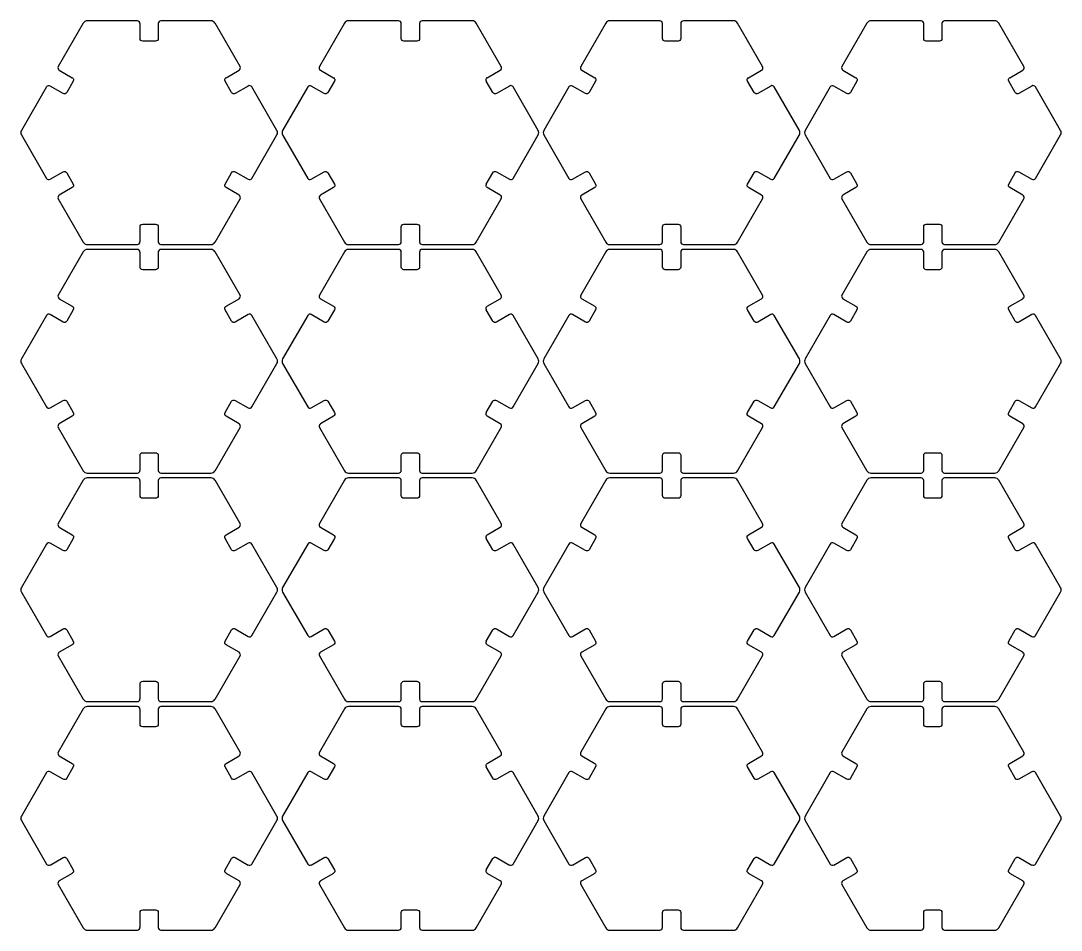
# Model space of a CAD drawing. Header units: millimetres. Extents: x -496 to 508, y 0 to 502.
# Drawn here: x -495.6 to -290.8, y 322.8 to 501.7 of the extents above; entities that cross this region are included whole.
import ezdxf

# ---------------------------------------------------------------- set-up
doc = ezdxf.new("R2010")
doc.units = ezdxf.units.MM
doc.layers.add('Default', color=18, linetype='Continuous', true_color=0x000000)

msp = doc.modelspace()

# ---------------------------------------------------------------- linework, layer by layer
at = {"layer": 'Default'}
for p, q in [((-472.63, 501.7), (-482.48, 501.7)), ((-458.13, 501.7), (-467.98, 501.7)), ((-421.21, 501.7), (-431.07, 501.7)), ((-406.71, 501.7), (-416.57, 501.7)), ((-369.8, 501.7), (-379.66, 501.7)), ((-355.3, 501.7), (-365.16, 501.7)), ((-318.39, 501.7), (-328.25, 501.7)), ((-303.89, 501.7), (-313.75, 501.7)), ((-483.26, 501.25), (-488.19, 492.72)), ((-472.1, 498.23), (-472.1, 501.18)), ((-468.5, 501.18), (-468.5, 498.23)), ((-452.42, 492.72), (-457.34, 501.25)), ((-431.85, 501.25), (-436.78, 492.72)), ((-420.69, 498.23), (-420.69, 501.18)), ((-417.09, 501.18), (-417.09, 498.23)), ((-401, 492.72), (-405.93, 501.25)), ((-380.44, 501.25), (-385.37, 492.72)), ((-369.28, 498.23), (-369.28, 501.18)), ((-365.68, 501.18), (-365.68, 498.23)), ((-349.59, 492.72), (-354.52, 501.25)), ((-329.03, 501.25), (-333.96, 492.72)), ((-317.87, 498.23), (-317.87, 501.18)), ((-314.27, 501.18), (-314.27, 498.23)), ((-298.18, 492.72), (-303.11, 501.25)), ((-469.03, 497.7), (-471.58, 497.7)), ((-417.61, 497.7), (-420.17, 497.7)), ((-366.2, 497.7), (-368.76, 497.7)), ((-314.79, 497.7), (-317.35, 497.7)), ((-488, 492), (-485.44, 490.52)), ((-455.17, 490.52), (-452.61, 492)), ((-436.59, 492), (-434.03, 490.52)), ((-403.75, 490.52), (-401.19, 492)), ((-385.18, 492), (-382.62, 490.52)), ((-352.34, 490.52), (-349.78, 492)), ((-333.77, 492), (-331.21, 490.52)), ((-300.93, 490.52), (-298.37, 492)), ((-485.25, 489.81), (-486.53, 487.6)), ((-454.08, 487.6), (-455.36, 489.81)), ((-433.84, 489.81), (-435.12, 487.6)), ((-402.67, 487.6), (-403.95, 489.81)), ((-382.43, 489.81), (-383.7, 487.6)), ((-351.26, 487.6), (-352.53, 489.81)), ((-331.01, 489.81), (-332.29, 487.6)), ((-299.84, 487.6), (-301.12, 489.81)), ((-490.51, 488.69), (-495.44, 480.16)), ((-487.24, 487.41), (-489.8, 488.88)), ((-450.81, 488.88), (-453.37, 487.41)), ((-445.17, 480.16), (-450.09, 488.69)), ((-439.1, 488.69), (-444.03, 480.16)), ((-435.83, 487.41), (-438.39, 488.88)), ((-399.39, 488.88), (-401.95, 487.41)), ((-393.75, 480.16), (-398.68, 488.69)), ((-387.69, 488.69), (-392.62, 480.16)), ((-384.42, 487.41), (-386.98, 488.88)), ((-347.98, 488.88), (-350.54, 487.41)), ((-342.34, 480.16), (-347.27, 488.69)), ((-336.28, 488.69), (-341.21, 480.16)), ((-333.01, 487.41), (-335.57, 488.88)), ((-296.57, 488.88), (-299.13, 487.41)), ((-290.93, 480.16), (-295.86, 488.69)), ((-495.44, 479.25), (-490.51, 470.72)), ((-450.09, 470.72), (-445.17, 479.25)), ((-444.03, 479.25), (-439.1, 470.72)), ((-398.68, 470.72), (-393.75, 479.25)), ((-392.62, 479.25), (-387.69, 470.72)), ((-347.27, 470.72), (-342.34, 479.25)), ((-341.21, 479.25), (-336.28, 470.72)), ((-295.86, 470.72), (-290.93, 479.25)), ((-489.8, 470.53), (-487.24, 472.01)), ((-486.53, 471.81), (-485.25, 469.6)), ((-455.36, 469.6), (-454.08, 471.81)), ((-453.37, 472.01), (-450.81, 470.53)), ((-438.39, 470.53), (-435.83, 472.01)), ((-435.12, 471.81), (-433.84, 469.6)), ((-403.95, 469.6), (-402.67, 471.81)), ((-401.95, 472.01), (-399.39, 470.53)), ((-386.98, 470.53), (-384.42, 472.01)), ((-383.7, 471.81), (-382.43, 469.6)), ((-352.53, 469.6), (-351.26, 471.81)), ((-350.54, 472.01), (-347.98, 470.53)), ((-335.57, 470.53), (-333.01, 472.01)), ((-332.29, 471.81), (-331.01, 469.6)), ((-301.12, 469.6), (-299.84, 471.81)), ((-299.13, 472.01), (-296.57, 470.53)), ((-485.44, 468.89), (-488, 467.41)), ((-452.61, 467.41), (-455.17, 468.89)), ((-434.03, 468.89), (-436.59, 467.41)), ((-401.19, 467.41), (-403.75, 468.89)), ((-382.62, 468.89), (-385.18, 467.41)), ((-349.78, 467.41), (-352.34, 468.89)), ((-331.21, 468.89), (-333.77, 467.41)), ((-298.37, 467.41), (-300.93, 468.89)), ((-488.19, 466.7), (-483.26, 458.16)), ((-457.34, 458.16), (-452.42, 466.7)), ((-436.78, 466.7), (-431.85, 458.16)), ((-405.93, 458.16), (-401, 466.7)), ((-385.37, 466.7), (-380.44, 458.16)), ((-354.52, 458.16), (-349.59, 466.7)), ((-333.96, 466.7), (-329.03, 458.16)), ((-303.11, 458.16), (-298.18, 466.7)), ((-472.1, 458.23), (-472.1, 461.19)), ((-471.58, 461.71), (-469.03, 461.71)), ((-468.5, 461.19), (-468.5, 458.23)), ((-420.69, 458.23), (-420.69, 461.19)), ((-420.17, 461.71), (-417.61, 461.71)), ((-417.09, 461.19), (-417.09, 458.23)), ((-369.28, 458.23), (-369.28, 461.19)), ((-368.76, 461.71), (-366.2, 461.71)), ((-365.68, 461.19), (-365.68, 458.23)), ((-317.87, 458.23), (-317.87, 461.19)), ((-317.35, 461.71), (-314.79, 461.71)), ((-314.27, 461.19), (-314.27, 458.23)), ((-482.48, 457.71), (-472.63, 457.71)), ((-472.63, 456.75), (-482.48, 456.75)), ((-467.98, 457.71), (-458.13, 457.71)), ((-458.13, 456.75), (-467.98, 456.75)), ((-431.07, 457.71), (-421.21, 457.71)), ((-421.21, 456.75), (-431.07, 456.75)), ((-416.57, 457.71), (-406.71, 457.71)), ((-406.71, 456.75), (-416.57, 456.75)), ((-379.66, 457.71), (-369.8, 457.71)), ((-369.8, 456.75), (-379.66, 456.75)), ((-365.16, 457.71), (-355.3, 457.71)), ((-355.3, 456.75), (-365.16, 456.75)), ((-328.25, 457.71), (-318.39, 457.71)), ((-318.39, 456.75), (-328.25, 456.75)), ((-313.75, 457.71), (-303.89, 457.71)), ((-303.89, 456.75), (-313.75, 456.75)), ((-483.26, 456.29), (-488.19, 447.76)), ((-472.1, 453.27), (-472.1, 456.22)), ((-468.5, 456.22), (-468.5, 453.27)), ((-452.42, 447.76), (-457.34, 456.29)), ((-431.85, 456.29), (-436.78, 447.76)), ((-420.69, 453.27), (-420.69, 456.22)), ((-417.09, 456.22), (-417.09, 453.27)), ((-401, 447.76), (-405.93, 456.29)), ((-380.44, 456.29), (-385.37, 447.76)), ((-369.28, 453.27), (-369.28, 456.22)), ((-365.68, 456.22), (-365.68, 453.27)), ((-349.59, 447.76), (-354.52, 456.29)), ((-329.03, 456.29), (-333.96, 447.76)), ((-317.87, 453.27), (-317.87, 456.22)), ((-314.27, 456.22), (-314.27, 453.27)), ((-298.18, 447.76), (-303.11, 456.29)), ((-469.03, 452.75), (-471.58, 452.75)), ((-417.61, 452.75), (-420.17, 452.75)), ((-366.2, 452.75), (-368.76, 452.75)), ((-314.79, 452.75), (-317.35, 452.75)), ((-488, 447.04), (-485.44, 445.57)), ((-455.17, 445.57), (-452.61, 447.04)), ((-436.59, 447.04), (-434.03, 445.57)), ((-403.75, 445.57), (-401.19, 447.04)), ((-385.18, 447.04), (-382.62, 445.57)), ((-352.34, 445.57), (-349.78, 447.04)), ((-333.77, 447.04), (-331.21, 445.57)), ((-300.93, 445.57), (-298.37, 447.04)), ((-485.25, 444.85), (-486.53, 442.64)), ((-454.08, 442.64), (-455.36, 444.85)), ((-433.84, 444.85), (-435.12, 442.64)), ((-402.67, 442.64), (-403.95, 444.85)), ((-382.43, 444.85), (-383.7, 442.64)), ((-351.26, 442.64), (-352.53, 444.85)), ((-331.01, 444.85), (-332.29, 442.64)), ((-299.84, 442.64), (-301.12, 444.85)), ((-490.51, 443.74), (-495.44, 435.2)), ((-487.24, 442.45), (-489.8, 443.93)), ((-450.81, 443.93), (-453.37, 442.45)), ((-445.17, 435.2), (-450.09, 443.74)), ((-439.1, 443.74), (-444.03, 435.2)), ((-435.83, 442.45), (-438.39, 443.93)), ((-399.39, 443.93), (-401.95, 442.45)), ((-393.75, 435.2), (-398.68, 443.74)), ((-387.69, 443.74), (-392.62, 435.2)), ((-384.42, 442.45), (-386.98, 443.93)), ((-347.98, 443.93), (-350.54, 442.45)), ((-342.34, 435.2), (-347.27, 443.74)), ((-336.28, 443.74), (-341.21, 435.2)), ((-333.01, 442.45), (-335.57, 443.93)), ((-296.57, 443.93), (-299.13, 442.45)), ((-290.93, 435.2), (-295.86, 443.74)), ((-495.44, 434.3), (-490.51, 425.76)), ((-450.09, 425.76), (-445.17, 434.3)), ((-444.03, 434.3), (-439.1, 425.76)), ((-398.68, 425.76), (-393.75, 434.3)), ((-392.62, 434.3), (-387.69, 425.76)), ((-347.27, 425.76), (-342.34, 434.3)), ((-341.21, 434.3), (-336.28, 425.76)), ((-295.86, 425.76), (-290.93, 434.3)), ((-489.8, 425.57), (-487.24, 427.05)), ((-486.53, 426.86), (-485.25, 424.64)), ((-455.36, 424.64), (-454.08, 426.86)), ((-453.37, 427.05), (-450.81, 425.57)), ((-438.39, 425.57), (-435.83, 427.05)), ((-435.12, 426.86), (-433.84, 424.64)), ((-403.95, 424.64), (-402.67, 426.86)), ((-401.95, 427.05), (-399.39, 425.57)), ((-386.98, 425.57), (-384.42, 427.05)), ((-383.7, 426.86), (-382.43, 424.64)), ((-352.53, 424.64), (-351.26, 426.86)), ((-350.54, 427.05), (-347.98, 425.57)), ((-335.57, 425.57), (-333.01, 427.05)), ((-332.29, 426.86), (-331.01, 424.64)), ((-301.12, 424.64), (-299.84, 426.86)), ((-299.13, 427.05), (-296.57, 425.57)), ((-485.44, 423.93), (-488, 422.45)), ((-452.61, 422.45), (-455.17, 423.93)), ((-434.03, 423.93), (-436.59, 422.45)), ((-401.19, 422.45), (-403.75, 423.93)), ((-382.62, 423.93), (-385.18, 422.45)), ((-349.78, 422.45), (-352.34, 423.93)), ((-331.21, 423.93), (-333.77, 422.45)), ((-298.37, 422.45), (-300.93, 423.93)), ((-488.19, 421.74), (-483.26, 413.2)), ((-457.34, 413.2), (-452.42, 421.74)), ((-436.78, 421.74), (-431.85, 413.2)), ((-405.93, 413.2), (-401, 421.74)), ((-385.37, 421.74), (-380.44, 413.2)), ((-354.52, 413.2), (-349.59, 421.74)), ((-333.96, 421.74), (-329.03, 413.2)), ((-303.11, 413.2), (-298.18, 421.74)), ((-472.1, 413.27), (-472.1, 416.23)), ((-471.58, 416.75), (-469.03, 416.75)), ((-468.5, 416.23), (-468.5, 413.27)), ((-420.69, 413.27), (-420.69, 416.23)), ((-420.17, 416.75), (-417.61, 416.75)), ((-417.09, 416.23), (-417.09, 413.27)), ((-369.28, 413.27), (-369.28, 416.23)), ((-368.76, 416.75), (-366.2, 416.75)), ((-365.68, 416.23), (-365.68, 413.27)), ((-317.87, 413.27), (-317.87, 416.23)), ((-317.35, 416.75), (-314.79, 416.75)), ((-314.27, 416.23), (-314.27, 413.27)), ((-482.48, 412.75), (-472.63, 412.75)), ((-472.63, 411.79), (-482.48, 411.79)), ((-467.98, 412.75), (-458.13, 412.75)), ((-458.13, 411.79), (-467.98, 411.79)), ((-431.07, 412.75), (-421.21, 412.75)), ((-421.21, 411.79), (-431.07, 411.79)), ((-416.57, 412.75), (-406.71, 412.75)), ((-406.71, 411.79), (-416.57, 411.79)), ((-379.66, 412.75), (-369.8, 412.75)), ((-369.8, 411.79), (-379.66, 411.79)), ((-365.16, 412.75), (-355.3, 412.75)), ((-355.3, 411.79), (-365.16, 411.79)), ((-328.25, 412.75), (-318.39, 412.75)), ((-318.39, 411.79), (-328.25, 411.79)), ((-313.75, 412.75), (-303.89, 412.75)), ((-303.89, 411.79), (-313.75, 411.79)), ((-483.26, 411.33), (-488.19, 402.8)), ((-472.1, 408.31), (-472.1, 411.27)), ((-468.5, 411.27), (-468.5, 408.31)), ((-452.42, 402.8), (-457.34, 411.33)), ((-431.85, 411.33), (-436.78, 402.8)), ((-420.69, 408.31), (-420.69, 411.27)), ((-417.09, 411.27), (-417.09, 408.31)), ((-401, 402.8), (-405.93, 411.33)), ((-380.44, 411.33), (-385.37, 402.8)), ((-369.28, 408.31), (-369.28, 411.27)), ((-365.68, 411.27), (-365.68, 408.31)), ((-349.59, 402.8), (-354.52, 411.33)), ((-329.03, 411.33), (-333.96, 402.8)), ((-317.87, 408.31), (-317.87, 411.27)), ((-314.27, 411.27), (-314.27, 408.31)), ((-298.18, 402.8), (-303.11, 411.33)), ((-469.03, 407.79), (-471.58, 407.79)), ((-417.61, 407.79), (-420.17, 407.79)), ((-366.2, 407.79), (-368.76, 407.79)), ((-314.79, 407.79), (-317.35, 407.79)), ((-488, 402.09), (-485.44, 400.61)), ((-455.17, 400.61), (-452.61, 402.09)), ((-436.59, 402.09), (-434.03, 400.61)), ((-403.75, 400.61), (-401.19, 402.09)), ((-385.18, 402.09), (-382.62, 400.61)), ((-352.34, 400.61), (-349.78, 402.09)), ((-333.77, 402.09), (-331.21, 400.61)), ((-300.93, 400.61), (-298.37, 402.09)), ((-485.25, 399.9), (-486.53, 397.68)), ((-454.08, 397.68), (-455.36, 399.9)), ((-433.84, 399.9), (-435.12, 397.68)), ((-402.67, 397.68), (-403.95, 399.9)), ((-382.43, 399.9), (-383.7, 397.68)), ((-351.26, 397.68), (-352.53, 399.9)), ((-331.01, 399.9), (-332.29, 397.68)), ((-299.84, 397.68), (-301.12, 399.9)), ((-490.51, 398.78), (-495.44, 390.24)), ((-487.24, 397.49), (-489.8, 398.97)), ((-450.81, 398.97), (-453.37, 397.49)), ((-445.17, 390.24), (-450.09, 398.78)), ((-439.1, 398.78), (-444.03, 390.24)), ((-435.83, 397.49), (-438.39, 398.97)), ((-399.39, 398.97), (-401.95, 397.49)), ((-393.75, 390.24), (-398.68, 398.78)), ((-387.69, 398.78), (-392.62, 390.24)), ((-384.42, 397.49), (-386.98, 398.97)), ((-347.98, 398.97), (-350.54, 397.49)), ((-342.34, 390.24), (-347.27, 398.78)), ((-336.28, 398.78), (-341.21, 390.24)), ((-333.01, 397.49), (-335.57, 398.97)), ((-296.57, 398.97), (-299.13, 397.49)), ((-290.93, 390.24), (-295.86, 398.78)), ((-495.44, 389.34), (-490.51, 380.8)), ((-450.09, 380.8), (-445.17, 389.34)), ((-444.03, 389.34), (-439.1, 380.8)), ((-398.68, 380.8), (-393.75, 389.34)), ((-392.62, 389.34), (-387.69, 380.8)), ((-347.27, 380.8), (-342.34, 389.34)), ((-341.21, 389.34), (-336.28, 380.8)), ((-295.86, 380.8), (-290.93, 389.34)), ((-489.8, 380.61), (-487.24, 382.09)), ((-486.53, 381.9), (-485.25, 379.68)), ((-455.36, 379.68), (-454.08, 381.9)), ((-453.37, 382.09), (-450.81, 380.61)), ((-438.39, 380.61), (-435.83, 382.09)), ((-435.12, 381.9), (-433.84, 379.68)), ((-403.95, 379.68), (-402.67, 381.9)), ((-401.95, 382.09), (-399.39, 380.61)), ((-386.98, 380.61), (-384.42, 382.09)), ((-383.7, 381.9), (-382.43, 379.68)), ((-352.53, 379.68), (-351.26, 381.9)), ((-350.54, 382.09), (-347.98, 380.61)), ((-335.57, 380.61), (-333.01, 382.09)), ((-332.29, 381.9), (-331.01, 379.68)), ((-301.12, 379.68), (-299.84, 381.9)), ((-299.13, 382.09), (-296.57, 380.61)), ((-485.44, 378.97), (-488, 377.49)), ((-452.61, 377.49), (-455.17, 378.97)), ((-434.03, 378.97), (-436.59, 377.49)), ((-401.19, 377.49), (-403.75, 378.97)), ((-382.62, 378.97), (-385.18, 377.49)), ((-349.78, 377.49), (-352.34, 378.97)), ((-331.21, 378.97), (-333.77, 377.49)), ((-298.37, 377.49), (-300.93, 378.97)), ((-488.19, 376.78), (-483.26, 368.25)), ((-457.34, 368.25), (-452.42, 376.78)), ((-436.78, 376.78), (-431.85, 368.25)), ((-405.93, 368.25), (-401, 376.78)), ((-385.37, 376.78), (-380.44, 368.25)), ((-354.52, 368.25), (-349.59, 376.78)), ((-333.96, 376.78), (-329.03, 368.25)), ((-303.11, 368.25), (-298.18, 376.78)), ((-472.1, 368.31), (-472.1, 371.27)), ((-471.58, 371.79), (-469.03, 371.79)), ((-468.5, 371.27), (-468.5, 368.31)), ((-420.69, 368.31), (-420.69, 371.27)), ((-420.17, 371.79), (-417.61, 371.79)), ((-417.09, 371.27), (-417.09, 368.31)), ((-369.28, 368.31), (-369.28, 371.27)), ((-368.76, 371.79), (-366.2, 371.79)), ((-365.68, 371.27), (-365.68, 368.31)), ((-317.87, 368.31), (-317.87, 371.27)), ((-317.35, 371.79), (-314.79, 371.79)), ((-314.27, 371.27), (-314.27, 368.31)), ((-482.48, 367.79), (-472.63, 367.79)), ((-472.63, 366.83), (-482.48, 366.83)), ((-467.98, 367.79), (-458.13, 367.79)), ((-458.13, 366.83), (-467.98, 366.83)), ((-431.07, 367.79), (-421.21, 367.79)), ((-421.21, 366.83), (-431.07, 366.83)), ((-416.57, 367.79), (-406.71, 367.79)), ((-406.71, 366.83), (-416.57, 366.83)), ((-379.66, 367.79), (-369.8, 367.79)), ((-369.8, 366.83), (-379.66, 366.83)), ((-365.16, 367.79), (-355.3, 367.79)), ((-355.3, 366.83), (-365.16, 366.83)), ((-328.25, 367.79), (-318.39, 367.79)), ((-318.39, 366.83), (-328.25, 366.83)), ((-313.75, 367.79), (-303.89, 367.79)), ((-303.89, 366.83), (-313.75, 366.83)), ((-483.26, 366.38), (-488.19, 357.84)), ((-472.1, 363.35), (-472.1, 366.31)), ((-468.5, 366.31), (-468.5, 363.35)), ((-452.42, 357.84), (-457.34, 366.38)), ((-431.85, 366.38), (-436.78, 357.84)), ((-420.69, 363.35), (-420.69, 366.31)), ((-417.09, 366.31), (-417.09, 363.35)), ((-401, 357.84), (-405.93, 366.38)), ((-380.44, 366.38), (-385.37, 357.84)), ((-369.28, 363.35), (-369.28, 366.31)), ((-365.68, 366.31), (-365.68, 363.35)), ((-349.59, 357.84), (-354.52, 366.38)), ((-329.03, 366.38), (-333.96, 357.84)), ((-317.87, 363.35), (-317.87, 366.31)), ((-314.27, 366.31), (-314.27, 363.35)), ((-298.18, 357.84), (-303.11, 366.38)), ((-469.03, 362.83), (-471.58, 362.83)), ((-417.61, 362.83), (-420.17, 362.83)), ((-366.2, 362.83), (-368.76, 362.83)), ((-314.79, 362.83), (-317.35, 362.83)), ((-488, 357.13), (-485.44, 355.65)), ((-455.17, 355.65), (-452.61, 357.13)), ((-436.59, 357.13), (-434.03, 355.65)), ((-403.75, 355.65), (-401.19, 357.13)), ((-385.18, 357.13), (-382.62, 355.65)), ((-352.34, 355.65), (-349.78, 357.13)), ((-333.77, 357.13), (-331.21, 355.65)), ((-300.93, 355.65), (-298.37, 357.13)), ((-485.25, 354.94), (-486.53, 352.72)), ((-454.08, 352.72), (-455.36, 354.94)), ((-433.84, 354.94), (-435.12, 352.72)), ((-402.67, 352.72), (-403.95, 354.94)), ((-382.43, 354.94), (-383.7, 352.72)), ((-351.26, 352.72), (-352.53, 354.94)), ((-331.01, 354.94), (-332.29, 352.72)), ((-299.84, 352.72), (-301.12, 354.94)), ((-490.51, 353.82), (-495.44, 345.28)), ((-487.24, 352.53), (-489.8, 354.01)), ((-450.81, 354.01), (-453.37, 352.53)), ((-445.17, 345.28), (-450.09, 353.82)), ((-439.1, 353.82), (-444.03, 345.28)), ((-435.83, 352.53), (-438.39, 354.01)), ((-399.39, 354.01), (-401.95, 352.53)), ((-393.75, 345.28), (-398.68, 353.82)), ((-387.69, 353.82), (-392.62, 345.28)), ((-384.42, 352.53), (-386.98, 354.01)), ((-347.98, 354.01), (-350.54, 352.53)), ((-342.34, 345.28), (-347.27, 353.82)), ((-336.28, 353.82), (-341.21, 345.28)), ((-333.01, 352.53), (-335.57, 354.01)), ((-296.57, 354.01), (-299.13, 352.53)), ((-290.93, 345.28), (-295.86, 353.82)), ((-495.44, 344.38), (-490.51, 335.84)), ((-450.09, 335.84), (-445.17, 344.38)), ((-444.03, 344.38), (-439.1, 335.84)), ((-398.68, 335.84), (-393.75, 344.38)), ((-392.62, 344.38), (-387.69, 335.84)), ((-347.27, 335.84), (-342.34, 344.38)), ((-341.21, 344.38), (-336.28, 335.84)), ((-295.86, 335.84), (-290.93, 344.38)), ((-489.8, 335.65), (-487.24, 337.13)), ((-486.53, 336.94), (-485.25, 334.73)), ((-455.36, 334.73), (-454.08, 336.94)), ((-453.37, 337.13), (-450.81, 335.65)), ((-438.39, 335.65), (-435.83, 337.13)), ((-435.12, 336.94), (-433.84, 334.73)), ((-403.95, 334.73), (-402.67, 336.94)), ((-401.95, 337.13), (-399.39, 335.65)), ((-386.98, 335.65), (-384.42, 337.13)), ((-383.7, 336.94), (-382.43, 334.73)), ((-352.53, 334.73), (-351.26, 336.94)), ((-350.54, 337.13), (-347.98, 335.65)), ((-335.57, 335.65), (-333.01, 337.13)), ((-332.29, 336.94), (-331.01, 334.73)), ((-301.12, 334.73), (-299.84, 336.94)), ((-299.13, 337.13), (-296.57, 335.65)), ((-485.44, 334.01), (-488, 332.54)), ((-452.61, 332.54), (-455.17, 334.01)), ((-434.03, 334.01), (-436.59, 332.54)), ((-401.19, 332.54), (-403.75, 334.01)), ((-382.62, 334.01), (-385.18, 332.54)), ((-349.78, 332.54), (-352.34, 334.01)), ((-331.21, 334.01), (-333.77, 332.54)), ((-298.37, 332.54), (-300.93, 334.01)), ((-488.19, 331.82), (-483.26, 323.29)), ((-457.34, 323.29), (-452.42, 331.82)), ((-436.78, 331.82), (-431.85, 323.29)), ((-405.93, 323.29), (-401, 331.82)), ((-385.37, 331.82), (-380.44, 323.29)), ((-354.52, 323.29), (-349.59, 331.82)), ((-333.96, 331.82), (-329.03, 323.29)), ((-303.11, 323.29), (-298.18, 331.82)), ((-472.1, 323.36), (-472.1, 326.31)), ((-471.58, 326.83), (-469.03, 326.83)), ((-468.5, 326.31), (-468.5, 323.36)), ((-420.69, 323.36), (-420.69, 326.31)), ((-420.17, 326.83), (-417.61, 326.83)), ((-417.09, 326.31), (-417.09, 323.36)), ((-369.28, 323.36), (-369.28, 326.31)), ((-368.76, 326.83), (-366.2, 326.83)), ((-365.68, 326.31), (-365.68, 323.36)), ((-317.87, 323.36), (-317.87, 326.31)), ((-317.35, 326.83), (-314.79, 326.83)), ((-314.27, 326.31), (-314.27, 323.36)), ((-482.48, 322.83), (-472.63, 322.83)), ((-467.98, 322.83), (-458.13, 322.83)), ((-431.07, 322.83), (-421.21, 322.83)), ((-416.57, 322.83), (-406.71, 322.83)), ((-379.66, 322.83), (-369.8, 322.83)), ((-365.16, 322.83), (-355.3, 322.83)), ((-328.25, 322.83), (-318.39, 322.83)), ((-313.75, 322.83), (-303.89, 322.83))]:
    msp.add_line(p, q, dxfattribs=at)
for centre, radius, start, end in [((-482.48, 500.8), 0.904, 90, 150), ((-472.63, 501.18), 0.522, 0, 90), ((-467.98, 501.18), 0.522, 90, 180), ((-458.13, 500.8), 0.904, 30, 90), ((-431.07, 500.8), 0.904, 90, 150), ((-421.21, 501.18), 0.522, 0, 90), ((-416.57, 501.18), 0.522, 90, 180), ((-406.71, 500.8), 0.904, 30, 90), ((-379.66, 500.8), 0.904, 90, 150), ((-369.8, 501.18), 0.522, 0, 90), ((-365.16, 501.18), 0.522, 90, 180), ((-355.3, 500.8), 0.904, 30, 90), ((-328.25, 500.8), 0.904, 90, 150), ((-318.39, 501.18), 0.522, 0, 90), ((-313.75, 501.18), 0.522, 90, 180), ((-303.89, 500.8), 0.904, 30, 90), ((-487.74, 492.45), 0.522, 150, 240), ((-452.87, 492.45), 0.522, 300, 30), ((-436.33, 492.45), 0.522, 150, 240), ((-401.46, 492.45), 0.522, 300, 30), ((-384.92, 492.45), 0.522, 150, 240), ((-350.04, 492.45), 0.522, 300, 30), ((-333.5, 492.45), 0.522, 150, 240), ((-298.63, 492.45), 0.522, 300, 30), ((-490.06, 488.43), 0.522, 60, 150), ((-450.55, 488.43), 0.522, 30, 120), ((-438.65, 488.43), 0.522, 60, 150), ((-399.13, 488.43), 0.522, 30, 120), ((-387.24, 488.43), 0.522, 60, 150), ((-347.72, 488.43), 0.522, 30, 120), ((-335.83, 488.43), 0.522, 60, 150), ((-296.31, 488.43), 0.522, 30, 120), ((-494.66, 479.71), 0.904, 150, 210), ((-445.95, 479.71), 0.904, 330, 30), ((-443.25, 479.71), 0.904, 150, 210), ((-394.54, 479.71), 0.904, 330, 30), ((-391.84, 479.71), 0.904, 150, 210), ((-343.12, 479.71), 0.904, 330, 30), ((-340.42, 479.71), 0.904, 150, 210), ((-291.71, 479.71), 0.904, 330, 30), ((-490.06, 470.98), 0.522, 210, 300), ((-450.55, 470.98), 0.522, 240, 330), ((-438.65, 470.98), 0.522, 210, 300), ((-399.13, 470.98), 0.522, 240, 330), ((-387.24, 470.98), 0.522, 210, 300), ((-347.72, 470.98), 0.522, 240, 330), ((-335.83, 470.98), 0.522, 210, 300), ((-296.31, 470.98), 0.522, 240, 330), ((-487.74, 466.96), 0.522, 120, 210), ((-452.87, 466.96), 0.522, 330, 60), ((-436.33, 466.96), 0.522, 120, 210), ((-401.46, 466.96), 0.522, 330, 60), ((-384.92, 466.96), 0.522, 120, 210), ((-350.04, 466.96), 0.522, 330, 60), ((-333.5, 466.96), 0.522, 120, 210), ((-298.63, 466.96), 0.522, 330, 60), ((-482.48, 458.61), 0.904, 210, 270), ((-482.48, 455.84), 0.904, 90, 150), ((-472.63, 458.23), 0.522, 270, 0), ((-472.63, 456.22), 0.522, 0, 90), ((-467.98, 458.23), 0.522, 180, 270), ((-467.98, 456.22), 0.522, 90, 180), ((-458.13, 458.61), 0.904, 270, 330), ((-458.13, 455.84), 0.904, 30, 90), ((-431.07, 458.61), 0.904, 210, 270), ((-431.07, 455.84), 0.904, 90, 150), ((-421.21, 458.23), 0.522, 270, 0), ((-421.21, 456.22), 0.522, 0, 90), ((-416.57, 458.23), 0.522, 180, 270), ((-416.57, 456.22), 0.522, 90, 180), ((-406.71, 458.61), 0.904, 270, 330), ((-406.71, 455.84), 0.904, 30, 90), ((-379.66, 458.61), 0.904, 210, 270), ((-379.66, 455.84), 0.904, 90, 150), ((-369.8, 458.23), 0.522, 270, 0), ((-369.8, 456.22), 0.522, 0, 90), ((-365.16, 458.23), 0.522, 180, 270), ((-365.16, 456.22), 0.522, 90, 180), ((-355.3, 458.61), 0.904, 270, 330), ((-355.3, 455.84), 0.904, 30, 90), ((-328.25, 458.61), 0.904, 210, 270), ((-328.25, 455.84), 0.904, 90, 150), ((-318.39, 458.23), 0.522, 270, 0), ((-318.39, 456.22), 0.522, 0, 90), ((-313.75, 458.23), 0.522, 180, 270), ((-313.75, 456.22), 0.522, 90, 180), ((-303.89, 458.61), 0.904, 270, 330), ((-303.89, 455.84), 0.904, 30, 90), ((-487.74, 447.5), 0.522, 150, 240), ((-452.87, 447.5), 0.522, 300, 30), ((-436.33, 447.5), 0.522, 150, 240), ((-401.46, 447.5), 0.522, 300, 30), ((-384.92, 447.5), 0.522, 150, 240), ((-350.04, 447.5), 0.522, 300, 30), ((-333.5, 447.5), 0.522, 150, 240), ((-298.63, 447.5), 0.522, 300, 30), ((-490.06, 443.47), 0.522, 60, 150), ((-450.55, 443.47), 0.522, 30, 120), ((-438.65, 443.47), 0.522, 60, 150), ((-399.13, 443.47), 0.522, 30, 120), ((-387.24, 443.47), 0.522, 60, 150), ((-347.72, 443.47), 0.522, 30, 120), ((-335.83, 443.47), 0.522, 60, 150), ((-296.31, 443.47), 0.522, 30, 120), ((-494.66, 434.75), 0.904, 150, 210), ((-445.95, 434.75), 0.904, 330, 30), ((-443.25, 434.75), 0.904, 150, 210), ((-394.54, 434.75), 0.904, 330, 30), ((-391.84, 434.75), 0.904, 150, 210), ((-343.12, 434.75), 0.904, 330, 30), ((-340.42, 434.75), 0.904, 150, 210), ((-291.71, 434.75), 0.904, 330, 30), ((-490.06, 426.02), 0.522, 210, 300), ((-450.55, 426.02), 0.522, 240, 330), ((-438.65, 426.02), 0.522, 210, 300), ((-399.13, 426.02), 0.522, 240, 330), ((-387.24, 426.02), 0.522, 210, 300), ((-347.72, 426.02), 0.522, 240, 330), ((-335.83, 426.02), 0.522, 210, 300), ((-296.31, 426.02), 0.522, 240, 330), ((-487.74, 422), 0.522, 120, 210), ((-452.87, 422), 0.522, 330, 60), ((-436.33, 422), 0.522, 120, 210), ((-401.46, 422), 0.522, 330, 60), ((-384.92, 422), 0.522, 120, 210), ((-350.04, 422), 0.522, 330, 60), ((-333.5, 422), 0.522, 120, 210), ((-298.63, 422), 0.522, 330, 60), ((-482.48, 413.66), 0.904, 210, 270), ((-482.48, 410.88), 0.904, 90, 150), ((-472.63, 413.27), 0.522, 270, 0), ((-472.63, 411.27), 0.522, 0, 90), ((-467.98, 413.27), 0.522, 180, 270), ((-467.98, 411.27), 0.522, 90, 180), ((-458.13, 413.66), 0.904, 270, 330), ((-458.13, 410.88), 0.904, 30, 90), ((-431.07, 413.66), 0.904, 210, 270), ((-431.07, 410.88), 0.904, 90, 150), ((-421.21, 413.27), 0.522, 270, 0), ((-421.21, 411.27), 0.522, 0, 90), ((-416.57, 413.27), 0.522, 180, 270), ((-416.57, 411.27), 0.522, 90, 180), ((-406.71, 413.66), 0.904, 270, 330), ((-406.71, 410.88), 0.904, 30, 90), ((-379.66, 413.66), 0.904, 210, 270), ((-379.66, 410.88), 0.904, 90, 150), ((-369.8, 413.27), 0.522, 270, 0), ((-369.8, 411.27), 0.522, 0, 90), ((-365.16, 413.27), 0.522, 180, 270), ((-365.16, 411.27), 0.522, 90, 180), ((-355.3, 413.66), 0.904, 270, 330), ((-355.3, 410.88), 0.904, 30, 90), ((-328.25, 413.66), 0.904, 210, 270), ((-328.25, 410.88), 0.904, 90, 150), ((-318.39, 413.27), 0.522, 270, 0), ((-318.39, 411.27), 0.522, 0, 90), ((-313.75, 413.27), 0.522, 180, 270), ((-313.75, 411.27), 0.522, 90, 180), ((-303.89, 413.66), 0.904, 270, 330), ((-303.89, 410.88), 0.904, 30, 90), ((-487.74, 402.54), 0.522, 150, 240), ((-452.87, 402.54), 0.522, 300, 30), ((-436.33, 402.54), 0.522, 150, 240), ((-401.46, 402.54), 0.522, 300, 30), ((-384.92, 402.54), 0.522, 150, 240), ((-350.04, 402.54), 0.522, 300, 30), ((-333.5, 402.54), 0.522, 150, 240), ((-298.63, 402.54), 0.522, 300, 30), ((-490.06, 398.52), 0.522, 60, 150), ((-450.55, 398.52), 0.522, 30, 120), ((-438.65, 398.52), 0.522, 60, 150), ((-399.13, 398.52), 0.522, 30, 120), ((-387.24, 398.52), 0.522, 60, 150), ((-347.72, 398.52), 0.522, 30, 120), ((-335.83, 398.52), 0.522, 60, 150), ((-296.31, 398.52), 0.522, 30, 120), ((-494.66, 389.79), 0.904, 150, 210), ((-445.95, 389.79), 0.904, 330, 30), ((-443.25, 389.79), 0.904, 150, 210), ((-394.54, 389.79), 0.904, 330, 30), ((-391.84, 389.79), 0.904, 150, 210), ((-343.12, 389.79), 0.904, 330, 30), ((-340.42, 389.79), 0.904, 150, 210), ((-291.71, 389.79), 0.904, 330, 30), ((-490.06, 381.06), 0.522, 210, 300), ((-450.55, 381.06), 0.522, 240, 330), ((-438.65, 381.06), 0.522, 210, 300), ((-399.13, 381.06), 0.522, 240, 330), ((-387.24, 381.06), 0.522, 210, 300), ((-347.72, 381.06), 0.522, 240, 330), ((-335.83, 381.06), 0.522, 210, 300), ((-296.31, 381.06), 0.522, 240, 330), ((-487.74, 377.04), 0.522, 120, 210), ((-452.87, 377.04), 0.522, 330, 60), ((-436.33, 377.04), 0.522, 120, 210), ((-401.46, 377.04), 0.522, 330, 60), ((-384.92, 377.04), 0.522, 120, 210), ((-350.04, 377.04), 0.522, 330, 60), ((-333.5, 377.04), 0.522, 120, 210), ((-298.63, 377.04), 0.522, 330, 60), ((-482.48, 368.7), 0.904, 210, 270), ((-482.48, 365.92), 0.904, 90, 150), ((-472.63, 368.31), 0.522, 270, 0), ((-472.63, 366.31), 0.522, 0, 90), ((-467.98, 368.31), 0.522, 180, 270), ((-467.98, 366.31), 0.522, 90, 180), ((-458.13, 368.7), 0.904, 270, 330), ((-458.13, 365.92), 0.904, 30, 90), ((-431.07, 368.7), 0.904, 210, 270), ((-431.07, 365.92), 0.904, 90, 150), ((-421.21, 368.31), 0.522, 270, 0), ((-421.21, 366.31), 0.522, 0, 90), ((-416.57, 368.31), 0.522, 180, 270), ((-416.57, 366.31), 0.522, 90, 180), ((-406.71, 368.7), 0.904, 270, 330), ((-406.71, 365.92), 0.904, 30, 90), ((-379.66, 368.7), 0.904, 210, 270), ((-379.66, 365.92), 0.904, 90, 150), ((-369.8, 368.31), 0.522, 270, 0), ((-369.8, 366.31), 0.522, 0, 90), ((-365.16, 368.31), 0.522, 180, 270), ((-365.16, 366.31), 0.522, 90, 180), ((-355.3, 368.7), 0.904, 270, 330), ((-355.3, 365.92), 0.904, 30, 90), ((-328.25, 368.7), 0.904, 210, 270), ((-328.25, 365.92), 0.904, 90, 150), ((-318.39, 368.31), 0.522, 270, 0), ((-318.39, 366.31), 0.522, 0, 90), ((-313.75, 368.31), 0.522, 180, 270), ((-313.75, 366.31), 0.522, 90, 180), ((-303.89, 368.7), 0.904, 270, 330), ((-303.89, 365.92), 0.904, 30, 90), ((-487.74, 357.58), 0.522, 150, 240), ((-452.87, 357.58), 0.522, 300, 30), ((-436.33, 357.58), 0.522, 150, 240), ((-401.46, 357.58), 0.522, 300, 30), ((-384.92, 357.58), 0.522, 150, 240), ((-350.04, 357.58), 0.522, 300, 30), ((-333.5, 357.58), 0.522, 150, 240), ((-298.63, 357.58), 0.522, 300, 30), ((-490.06, 353.56), 0.522, 60, 150), ((-450.55, 353.56), 0.522, 30, 120), ((-438.65, 353.56), 0.522, 60, 150), ((-399.13, 353.56), 0.522, 30, 120), ((-387.24, 353.56), 0.522, 60, 150), ((-347.72, 353.56), 0.522, 30, 120), ((-335.83, 353.56), 0.522, 60, 150), ((-296.31, 353.56), 0.522, 30, 120), ((-494.66, 344.83), 0.904, 150, 210), ((-445.95, 344.83), 0.904, 330, 30), ((-443.25, 344.83), 0.904, 150, 210), ((-394.54, 344.83), 0.904, 330, 30), ((-391.84, 344.83), 0.904, 150, 210), ((-343.12, 344.83), 0.904, 330, 30), ((-340.42, 344.83), 0.904, 150, 210), ((-291.71, 344.83), 0.904, 330, 30), ((-490.06, 336.11), 0.522, 210, 300), ((-450.55, 336.11), 0.522, 240, 330), ((-438.65, 336.11), 0.522, 210, 300), ((-399.13, 336.11), 0.522, 240, 330), ((-387.24, 336.11), 0.522, 210, 300), ((-347.72, 336.11), 0.522, 240, 330), ((-335.83, 336.11), 0.522, 210, 300), ((-296.31, 336.11), 0.522, 240, 330), ((-487.74, 332.08), 0.522, 120, 210), ((-452.87, 332.08), 0.522, 330, 60), ((-436.33, 332.08), 0.522, 120, 210), ((-401.46, 332.08), 0.522, 330, 60), ((-384.92, 332.08), 0.522, 120, 210), ((-350.04, 332.08), 0.522, 330, 60), ((-333.5, 332.08), 0.522, 120, 210), ((-298.63, 332.08), 0.522, 330, 60), ((-482.48, 323.74), 0.904, 210, 270), ((-472.63, 323.36), 0.522, 270, 0), ((-467.98, 323.36), 0.522, 180, 270), ((-458.13, 323.74), 0.904, 270, 330), ((-431.07, 323.74), 0.904, 210, 270), ((-421.21, 323.36), 0.522, 270, 0), ((-416.57, 323.36), 0.522, 180, 270), ((-406.71, 323.74), 0.904, 270, 330), ((-379.66, 323.74), 0.904, 210, 270), ((-369.8, 323.36), 0.522, 270, 0), ((-365.16, 323.36), 0.522, 180, 270), ((-355.3, 323.74), 0.904, 270, 330), ((-328.25, 323.74), 0.904, 210, 270), ((-318.39, 323.36), 0.522, 270, 0), ((-313.75, 323.36), 0.522, 180, 270), ((-303.89, 323.74), 0.904, 270, 330)]:
    msp.add_arc(centre, radius, start, end, dxfattribs=at)
at = {"layer": 'Default', "extrusion": (0, 0, -1)}
for centre, start, end in [((471.58, 498.23), 270, 0), ((469.03, 498.23), 180, 270), ((420.17, 498.23), 270, 0), ((417.61, 498.23), 180, 270), ((368.76, 498.23), 270, 0), ((366.2, 498.23), 180, 270), ((317.35, 498.23), 270, 0), ((314.79, 498.23), 180, 270), ((485.7, 490.07), 120, 210), ((454.91, 490.07), 330, 60), ((434.29, 490.07), 120, 210), ((403.49, 490.07), 330, 60), ((382.88, 490.07), 120, 210), ((352.08, 490.07), 330, 60), ((331.47, 490.07), 120, 210), ((300.67, 490.07), 330, 60), ((486.98, 487.86), 210, 300), ((453.63, 487.86), 240, 330), ((435.57, 487.86), 210, 300), ((402.22, 487.86), 240, 330), ((384.16, 487.86), 210, 300), ((350.8, 487.86), 240, 330), ((332.74, 487.86), 210, 300), ((299.39, 487.86), 240, 330), ((486.98, 471.55), 60, 150), ((453.63, 471.55), 30, 120), ((435.57, 471.55), 60, 150), ((402.22, 471.55), 30, 120), ((384.16, 471.55), 60, 150), ((350.8, 471.55), 30, 120), ((332.74, 471.55), 60, 150), ((299.39, 471.55), 30, 120), ((485.7, 469.34), 150, 240), ((454.91, 469.34), 300, 30), ((434.29, 469.34), 150, 240), ((403.49, 469.34), 300, 30), ((382.88, 469.34), 150, 240), ((352.08, 469.34), 300, 30), ((331.47, 469.34), 150, 240), ((300.67, 469.34), 300, 30), ((471.58, 461.19), 0, 90), ((469.03, 461.19), 90, 180), ((420.17, 461.19), 0, 90), ((417.61, 461.19), 90, 180), ((368.76, 461.19), 0, 90), ((366.2, 461.19), 90, 180), ((317.35, 461.19), 0, 90), ((314.79, 461.19), 90, 180), ((471.58, 453.27), 270, 0), ((469.03, 453.27), 180, 270), ((420.17, 453.27), 270, 0), ((417.61, 453.27), 180, 270), ((368.76, 453.27), 270, 0), ((366.2, 453.27), 180, 270), ((317.35, 453.27), 270, 0), ((314.79, 453.27), 180, 270), ((485.7, 445.11), 120, 210), ((454.91, 445.11), 330, 60), ((434.29, 445.11), 120, 210), ((403.49, 445.11), 330, 60), ((382.88, 445.11), 120, 210), ((352.08, 445.11), 330, 60), ((331.47, 445.11), 120, 210), ((300.67, 445.11), 330, 60), ((486.98, 442.9), 210, 300), ((453.63, 442.9), 240, 330), ((435.57, 442.9), 210, 300), ((402.22, 442.9), 240, 330), ((384.16, 442.9), 210, 300), ((350.8, 442.9), 240, 330), ((332.74, 442.9), 210, 300), ((299.39, 442.9), 240, 330), ((486.98, 426.6), 60, 150), ((453.63, 426.6), 30, 120), ((435.57, 426.6), 60, 150), ((402.22, 426.6), 30, 120), ((384.16, 426.6), 60, 150), ((350.8, 426.6), 30, 120), ((332.74, 426.6), 60, 150), ((299.39, 426.6), 30, 120), ((485.7, 424.38), 150, 240), ((454.91, 424.38), 300, 30), ((434.29, 424.38), 150, 240), ((403.49, 424.38), 300, 30), ((382.88, 424.38), 150, 240), ((352.08, 424.38), 300, 30), ((331.47, 424.38), 150, 240), ((300.67, 424.38), 300, 30), ((471.58, 416.23), 0, 90), ((469.03, 416.23), 90, 180), ((420.17, 416.23), 0, 90), ((417.61, 416.23), 90, 180), ((368.76, 416.23), 0, 90), ((366.2, 416.23), 90, 180), ((317.35, 416.23), 0, 90), ((314.79, 416.23), 90, 180), ((471.58, 408.31), 270, 0), ((469.03, 408.31), 180, 270), ((420.17, 408.31), 270, 0), ((417.61, 408.31), 180, 270), ((368.76, 408.31), 270, 0), ((366.2, 408.31), 180, 270), ((317.35, 408.31), 270, 0), ((314.79, 408.31), 180, 270), ((485.7, 400.16), 120, 210), ((454.91, 400.16), 330, 60), ((434.29, 400.16), 120, 210), ((403.49, 400.16), 330, 60), ((382.88, 400.16), 120, 210), ((352.08, 400.16), 330, 60), ((331.47, 400.16), 120, 210), ((300.67, 400.16), 330, 60), ((486.98, 397.94), 210, 300), ((453.63, 397.94), 240, 330), ((435.57, 397.94), 210, 300), ((402.22, 397.94), 240, 330), ((384.16, 397.94), 210, 300), ((350.8, 397.94), 240, 330), ((332.74, 397.94), 210, 300), ((299.39, 397.94), 240, 330), ((486.98, 381.64), 60, 150), ((453.63, 381.64), 30, 120), ((435.57, 381.64), 60, 150), ((402.22, 381.64), 30, 120), ((384.16, 381.64), 60, 150), ((350.8, 381.64), 30, 120), ((332.74, 381.64), 60, 150), ((299.39, 381.64), 30, 120), ((485.7, 379.42), 150, 240), ((454.91, 379.42), 300, 30), ((434.29, 379.42), 150, 240), ((403.49, 379.42), 300, 30), ((382.88, 379.42), 150, 240), ((352.08, 379.42), 300, 30), ((331.47, 379.42), 150, 240), ((300.67, 379.42), 300, 30), ((471.58, 371.27), 0, 90), ((469.03, 371.27), 90, 180), ((420.17, 371.27), 0, 90), ((417.61, 371.27), 90, 180), ((368.76, 371.27), 0, 90), ((366.2, 371.27), 90, 180), ((317.35, 371.27), 0, 90), ((314.79, 371.27), 90, 180), ((471.58, 363.35), 270, 0), ((469.03, 363.35), 180, 270), ((420.17, 363.35), 270, 0), ((417.61, 363.35), 180, 270), ((368.76, 363.35), 270, 0), ((366.2, 363.35), 180, 270), ((317.35, 363.35), 270, 0), ((314.79, 363.35), 180, 270), ((485.7, 355.2), 120, 210), ((454.91, 355.2), 330, 60), ((434.29, 355.2), 120, 210), ((403.49, 355.2), 330, 60), ((382.88, 355.2), 120, 210), ((352.08, 355.2), 330, 60), ((331.47, 355.2), 120, 210), ((300.67, 355.2), 330, 60), ((486.98, 352.98), 210, 300), ((453.63, 352.98), 240, 330), ((435.57, 352.98), 210, 300), ((402.22, 352.98), 240, 330), ((384.16, 352.98), 210, 300), ((350.8, 352.98), 240, 330), ((332.74, 352.98), 210, 300), ((299.39, 352.98), 240, 330), ((486.98, 336.68), 60, 150), ((453.63, 336.68), 30, 120), ((435.57, 336.68), 60, 150), ((402.22, 336.68), 30, 120), ((384.16, 336.68), 60, 150), ((350.8, 336.68), 30, 120), ((332.74, 336.68), 60, 150), ((299.39, 336.68), 30, 120), ((485.7, 334.47), 150, 240), ((454.91, 334.47), 300, 30), ((434.29, 334.47), 150, 240), ((403.49, 334.47), 300, 30), ((382.88, 334.47), 150, 240), ((352.08, 334.47), 300, 30), ((331.47, 334.47), 150, 240), ((300.67, 334.47), 300, 30), ((471.58, 326.31), 0, 90), ((469.03, 326.31), 90, 180), ((420.17, 326.31), 0, 90), ((417.61, 326.31), 90, 180), ((368.76, 326.31), 0, 90), ((366.2, 326.31), 90, 180), ((317.35, 326.31), 0, 90), ((314.79, 326.31), 90, 180)]:
    msp.add_arc(centre, 0.522, start, end, dxfattribs=at)

doc.saveas('drawing.dxf')
